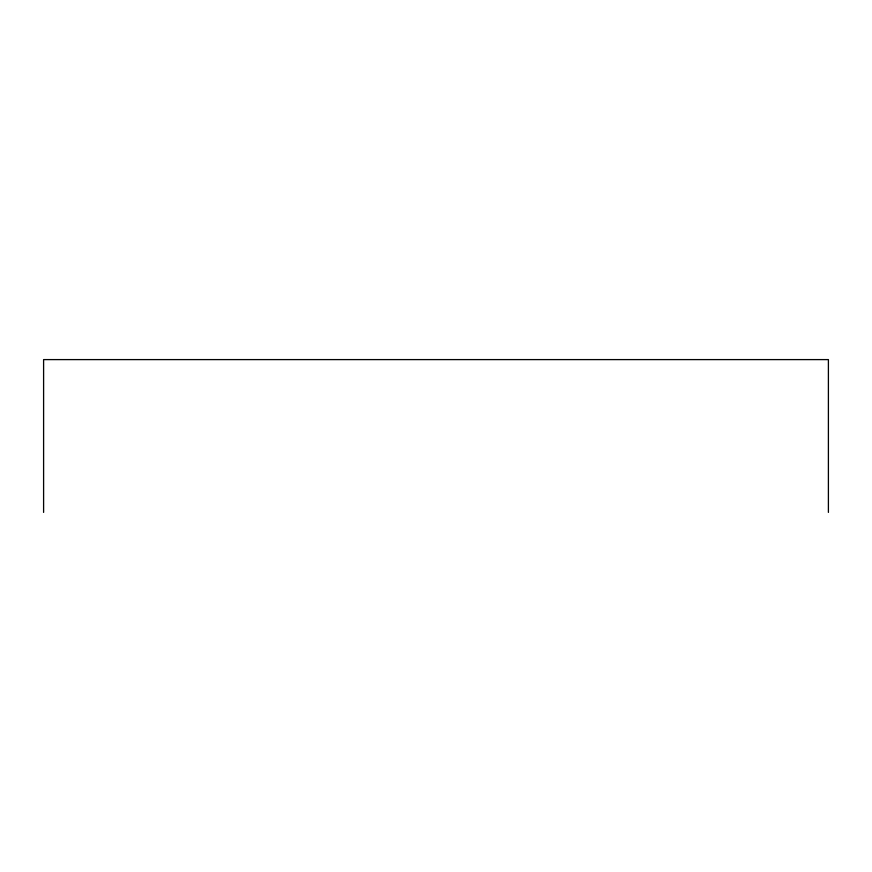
<?xml version="1.0" encoding="UTF-8"?>
<svg xmlns="http://www.w3.org/2000/svg" width="872" height="872" viewBox="0 0 872 872"><rect width="100%" height="100%" fill="white"/><g stroke="black" fill="none" stroke-linecap="round" stroke-linejoin="round"><path stroke-width="1.31" d="M828.4 512.398L828.4 359.602L43.6 359.602L43.6 512.398"/></g></svg>
